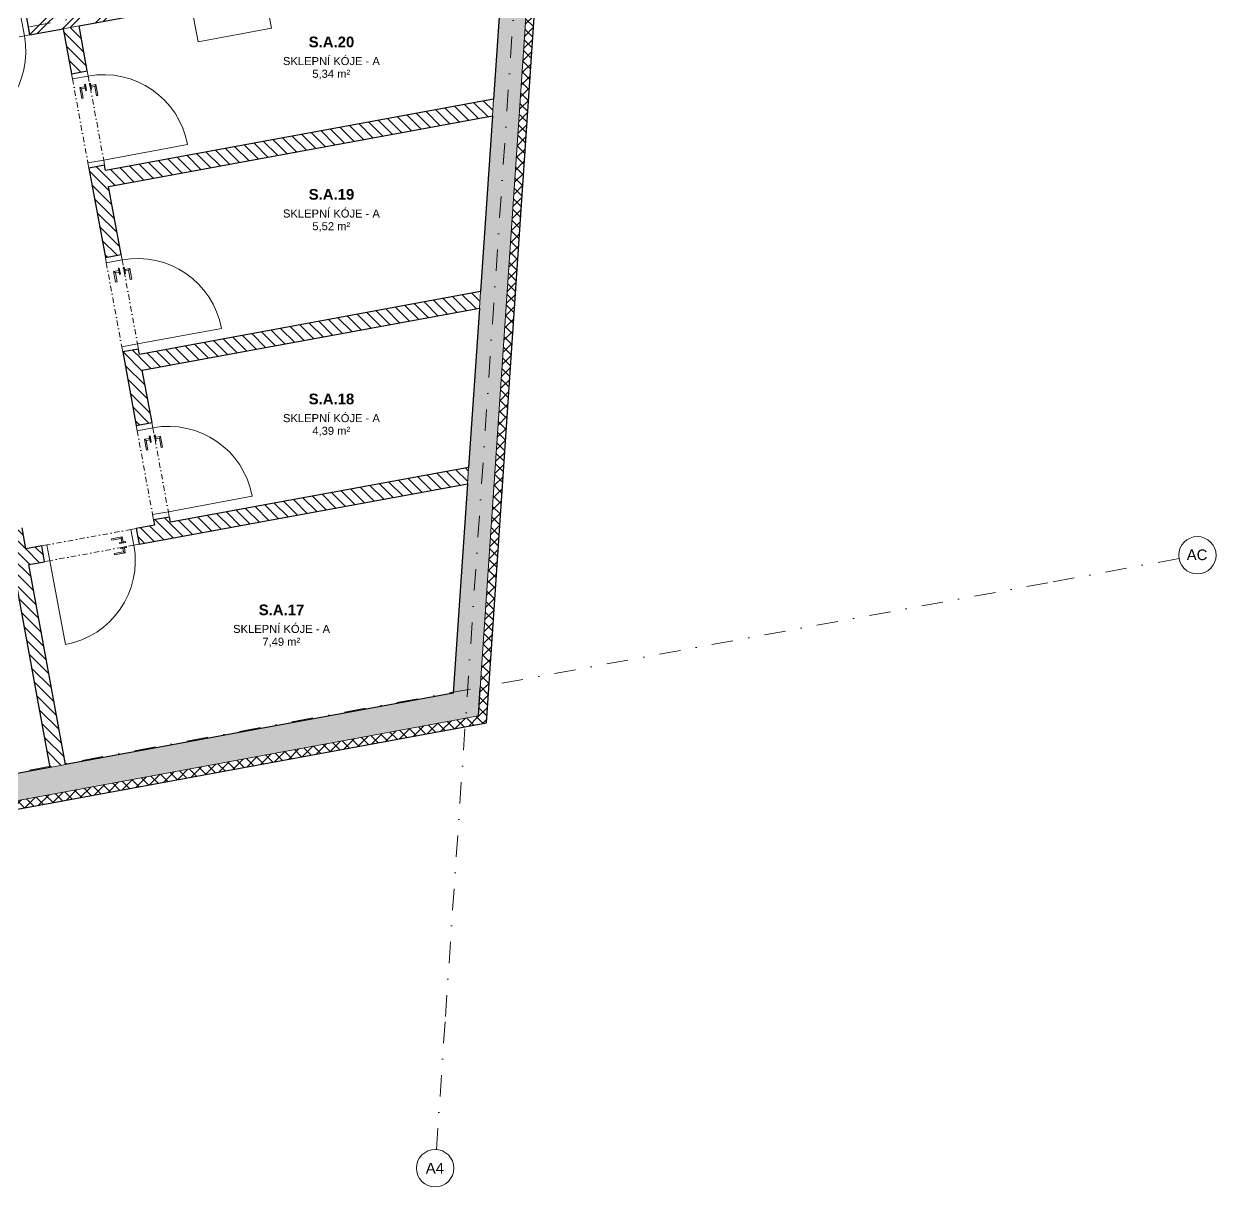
# Model space of a CAD drawing. Header units: millimetres. Extents: x -257414 to 61410, y -2356 to 77022.
# Drawn here: x -83864 to -72666, y 1605 to 12512 of the extents above; entities that cross this region are included whole.
import ezdxf

# ---------------------------------------------------------------- set-up
doc = ezdxf.new("R2010")
doc.units = ezdxf.units.MM
doc.linetypes.add('HA_DashDot_10mm-S3mm', pattern=[500, 200, -150, 0, -150])
doc.linetypes.add('HA_DashDot_2_2mm-S0_6mm', pattern=[110, 50, -30, 0, -30])
for name, color, linetype, lineweight in [('-UNDERLAY_A-AREA-____-IDEN', 9, 'Continuous', 9), ('-UNDERLAY_A-DOOR-____-OTLN', 9, 'Continuous', 9), ('-UNDERLAY_A-DOOR-FRAM-MCUT', 9, 'Continuous', 9), ('-UNDERLAY_A-GENM-____-OTLN', 9, 'Continuous', 9), ('-UNDERLAY_A-WALL-____-MCUT', 9, 'Continuous', 9), ('-UNDERLAY_A-WALL-____-PATT', 9, 'Continuous', 25), ('-UNDERLAY_I-WALL-____-MCUT', 9, 'Continuous', 25), ('-UNDERLAY_S-GRID-____-IDEN', 9, 'Continuous', 9), ('-UNDERLAY_S-GRID-____-OTLN', 9, 'Continuous', 5), ('A-DOOR-____-MCUT', 9, 'HA_DashDot_2_2mm-S0_6mm', 9), ('A-DOOR-____-OTLN', 9, 'Continuous', 9)]:
    doc.layers.add(name, color=color, linetype=linetype, lineweight=lineweight)
doc.styles.add('Arial_1', font='arial.ttf', dxfattribs={"height": 100})
doc.styles.add('Arial_2', font='arial.ttf', dxfattribs={"height": 75})
doc.styles.add('Arial_B', font='arialbd.ttf', dxfattribs={"height": 100})
pattern_1 = [(45, (39655.53, 4369.22), (0, 106.06602), [75, -75]), (135, (39655.53, 4425.29), (-106.06602, 7e-15), [75, -75])]
pattern_2 = [(135, (39655.53, 4369.22), (-53.033, -53.033), [])]
pattern_3 = [(45, (39655.53, 4369.22), (-53.033, 53.033), []), (135, (39655.53, 4369.22), (-53.033, -53.033), [])]

# ---------------------------------------------------------------- blocks, each defined once
blk = doc.blocks.new('HA_GM_Shaft_Rectangle _1_ - Default-1406569-1PP')
at = {"layer": '-UNDERLAY_A-GENM-____-OTLN'}
for p, q in [((0, -300), (0, 0)), ((0, 0), (700, 0)), ((700, 0), (700, -300)), ((700, -300), (0, -300))]:
    blk.add_line(p, q, dxfattribs=at)
blk = doc.blocks.new('HA_DR_Single_Swing_Solid - In_800x1970_SKLEP-1384679-1PP')
at = {"layer": '-UNDERLAY_A-DOOR-FRAM-MCUT'}
for p, q in [((-450, 100), (-400, 100)), ((-400, 100), (-400, -100)), ((400, 100), (450, 100)), ((400, -100), (400, 100)), ((-400, -100), (-450, -100)), ((450, -100), (400, -100))]:
    blk.add_line(p, q, dxfattribs=at)
at = {"layer": 'A-DOOR-____-MCUT'}
for p, q in [((-400, 100), (400, 100)), ((-400, -100), (400, -100))]:
    blk.add_line(p, q, dxfattribs=at)
at = {"layer": 'A-DOOR-____-OTLN', "lineweight": 5}
blk.add_line((400, 900), (400, 100), dxfattribs=at)
at = {"layer": 'A-DOOR-____-OTLN'}
for p, q in [((-308, 157), (-308, 108)), ((-205, 157), (-308, 157)), ((-293, 108), (-293, 143)), ((-293, 143), (-205, 143)), ((-205, 157), (-205, 143)), ((-330, 108), (-270, 108)), ((-330, 108), (-330, 100)), ((-270, 100), (-330, 100)), ((-330, 60), (-270, 60)), ((-330, 60), (-330, 52)), ((-270, 52), (-330, 52)), ((-308, 52), (-308, 3)), ((-308, 3), (-205, 3)), ((-293, 17), (-293, 52)), ((-205, 17), (-293, 17)), ((-270, 100), (-270, 108)), ((-270, 52), (-270, 60)), ((-205, 17), (-205, 3))]:
    blk.add_line(p, q, dxfattribs=at)
at = {"layer": 'A-DOOR-____-OTLN', "lineweight": 5}
blk.add_arc((400, 100), 800, 90, 180, dxfattribs=at)
at = {"layer": 'A-DOOR-____-OTLN'}
for points in [[(-293, 143), (-293, 143), (-293, 143), (-293, 143), (-293, 143), (-294, 144), (-294, 144), (-295, 145), (-295, 145), (-296, 146), (-297, 147), (-297, 147), (-298, 148), (-298, 148), (-299, 149), (-299, 149), (-300, 150), (-300, 150), (-300, 150), (-301, 151), (-301, 151), (-302, 152), (-302, 152), (-303, 153), (-303, 153), (-304, 154), (-304, 154), (-305, 155), (-305, 155), (-306, 156), (-306, 156), (-307, 157), (-307, 157), (-307, 157), (-308, 157), (-308, 157)], [(-308, 3), (-308, 3), (-307, 3), (-307, 3), (-307, 3), (-306, 4), (-306, 4), (-305, 5), (-305, 5), (-304, 6), (-303, 7), (-303, 7), (-302, 8), (-302, 8), (-301, 9), (-301, 9), (-300, 10), (-300, 10), (-300, 10), (-299, 11), (-299, 11), (-298, 12), (-298, 12), (-297, 13), (-297, 13), (-296, 14), (-296, 14), (-295, 15), (-295, 15), (-294, 16), (-294, 16), (-293, 17), (-293, 17), (-293, 17), (-293, 17), (-293, 17)]]:
    blk.add_open_spline(points, degree=3, knots=[0, 0, 0, 0, 0.083333, 0.125, 0.166667, 0.208333, 0.229167, 0.25, 0.291667, 0.333333, 0.354167, 0.375, 0.395833, 0.416667, 0.4375, 0.458333, 0.479167, 0.5, 0.520833, 0.541667, 0.5625, 0.583333, 0.604167, 0.625, 0.645833, 0.666667, 0.6875, 0.708333, 0.75, 0.770833, 0.791667, 0.833333, 0.875, 0.916667, 1, 1, 1, 1], dxfattribs=at)
blk = doc.blocks.new('HA_DR_Single_Swing_Solid - In_800x1970_SKLEP-1384801-1PP')
at = {"layer": '-UNDERLAY_A-DOOR-FRAM-MCUT'}
for p, q in [((-450, 75), (-400, 75)), ((-400, 75), (-400, -75)), ((400, 75), (450, 75)), ((400, -75), (400, 75)), ((-400, -75), (-450, -75)), ((450, -75), (400, -75))]:
    blk.add_line(p, q, dxfattribs=at)
at = {"layer": 'A-DOOR-____-MCUT'}
for p, q in [((-400, 75), (400, 75)), ((-400, -75), (400, -75))]:
    blk.add_line(p, q, dxfattribs=at)
at = {"layer": 'A-DOOR-____-OTLN', "lineweight": 5}
blk.add_line((400, 875), (400, 75), dxfattribs=at)
at = {"layer": 'A-DOOR-____-OTLN'}
for p, q in [((-308, 132), (-308, 83)), ((-205, 132), (-308, 132)), ((-293, 83), (-293, 118)), ((-293, 118), (-205, 118)), ((-205, 132), (-205, 118)), ((-330, 83), (-270, 83)), ((-330, 83), (-330, 75)), ((-270, 75), (-330, 75)), ((-330, 35), (-270, 35)), ((-330, 35), (-330, 27)), ((-270, 27), (-330, 27)), ((-308, 27), (-308, -22)), ((-293, -8), (-293, 27)), ((-270, 75), (-270, 83)), ((-270, 27), (-270, 35)), ((-308, -22), (-205, -22)), ((-205, -8), (-293, -8)), ((-205, -8), (-205, -22))]:
    blk.add_line(p, q, dxfattribs=at)
at = {"layer": 'A-DOOR-____-OTLN', "lineweight": 5}
blk.add_arc((400, 75), 800, 90, 180, dxfattribs=at)
at = {"layer": 'A-DOOR-____-OTLN'}
for points in [[(-293, 118), (-293, 118), (-293, 118), (-293, 118), (-293, 118), (-294, 119), (-294, 119), (-295, 120), (-295, 120), (-296, 121), (-297, 122), (-297, 122), (-298, 123), (-298, 123), (-299, 124), (-299, 124), (-300, 125), (-300, 125), (-300, 125), (-301, 126), (-301, 126), (-302, 127), (-302, 127), (-303, 128), (-303, 128), (-304, 129), (-304, 129), (-305, 130), (-305, 130), (-306, 131), (-306, 131), (-307, 132), (-307, 132), (-307, 132), (-308, 132), (-308, 132)], [(-308, -22), (-308, -22), (-307, -22), (-307, -22), (-307, -22), (-306, -21), (-306, -21), (-305, -20), (-305, -20), (-304, -19), (-303, -18), (-303, -18), (-302, -17), (-302, -17), (-301, -16), (-301, -16), (-300, -15), (-300, -15), (-300, -15), (-299, -14), (-299, -14), (-298, -13), (-298, -13), (-297, -12), (-297, -12), (-296, -11), (-296, -11), (-295, -10), (-295, -10), (-294, -9), (-294, -9), (-293, -8), (-293, -8), (-293, -8), (-293, -8), (-293, -8)]]:
    blk.add_open_spline(points, degree=3, knots=[0, 0, 0, 0, 0.083333, 0.125, 0.166667, 0.208333, 0.229167, 0.25, 0.291667, 0.333333, 0.354167, 0.375, 0.395833, 0.416667, 0.4375, 0.458333, 0.479167, 0.5, 0.520833, 0.541667, 0.5625, 0.583333, 0.604167, 0.625, 0.645833, 0.666667, 0.6875, 0.708333, 0.75, 0.770833, 0.791667, 0.833333, 0.875, 0.916667, 1, 1, 1, 1], dxfattribs=at)
blk = doc.blocks.new('Grid - Radius 3_5mm-353793-1PP')
at = {"layer": '-UNDERLAY_S-GRID-____-IDEN'}
blk.add_circle((0, 0), 3.5, dxfattribs=at)
blk = doc.blocks.new('A$C4e1402a9')
at = {"layer": '-UNDERLAY_A-WALL-____-PATT', "lineweight": 5}
h = blk.add_hatch(dxfattribs=at)
h.set_pattern_fill('FP_2', color=256, style=0, pattern_type=2)
h.set_pattern_definition(pattern_1)
h.paths.add_polyline_path([(60799, 8250), (61052, 8297), (61885, 20570), (61632, 20523), (60890, 9600)])
h = blk.add_hatch(dxfattribs=at)
h.set_pattern_fill('FP_15', color=256, style=0, pattern_type=2)
h.set_pattern_definition(pattern_3)
h.paths.add_polyline_path([(61029, 7957), (61110, 7972), (61967, 20585), (61885, 20570), (61035, 8039)])
h = blk.add_hatch(dxfattribs=at)
h.set_pattern_fill('FP_1', color=256, style=0, pattern_type=2)
h.set_pattern_definition([(45, (39655.53, 4369.22), (-125.7236, 125.7236), []), (45, (39655.53, 4559.72), (-125.7236, 125.7236), [])])
h.paths.add_polyline_path([(46396, 12498), (50207, 13200), (50170, 13396), (46359, 12695)])
h.paths.add_polyline_path([(51092, 13363), (55945, 14256), (55909, 14452), (51056, 13559)])
h.paths.add_polyline_path([(56830, 14419), (61273, 15236), (61287, 15442), (56794, 14615), (56828, 14434)])
h = blk.add_hatch(dxfattribs=at)
h.set_pattern_fill('FP_3', color=256, style=0, pattern_type=2)
h.set_pattern_definition(pattern_2)
h.paths.add_polyline_path([(58001, 9825), (58149, 9852), (58140, 9901), (57992, 9874)])
h.paths.add_polyline_path([(57829, 10759), (57977, 10786), (57850, 11474), (57703, 11447)])
h.paths.add_polyline_path([(57540, 12332), (57687, 12360), (57533, 13196), (57386, 13168), (57519, 12444)])
h.paths.add_polyline_path([(57223, 14054), (57370, 14081), (57293, 14504), (57145, 14476), (57205, 14149)])
h = blk.add_hatch(dxfattribs=at)
h.set_pattern_fill('FP_3', color=256, style=0, pattern_type=2)
h.set_pattern_definition(pattern_2)
h.paths.add_polyline_path([(57021, 7555), (57168, 7582), (56760, 9800), (56613, 9772), (56644, 9600)])
h.paths.add_polyline_path([(56450, 10658), (56597, 10685), (56281, 12406), (56133, 12379), (56435, 10738)])
h.paths.add_polyline_path([(55970, 13264), (56118, 13291), (55940, 14255), (55793, 14228), (55807, 14149)])
h = blk.add_hatch(dxfattribs=at)
h.set_pattern_fill('FP_3', color=256, style=0, pattern_type=2)
h.set_pattern_definition(pattern_2)
h.paths.add_polyline_path([(57570, 12999), (61166, 13661), (61176, 13815), (57542, 13146), (57567, 13012)])
h = blk.add_hatch(dxfattribs=at)
h.set_pattern_fill('FP_3', color=256, style=0, pattern_type=2)
h.set_pattern_definition(pattern_2)
h.paths.add_polyline_path([(57886, 11278), (61044, 11859), (61054, 12013), (57859, 11425)])
h = blk.add_hatch(dxfattribs=at)
h.set_pattern_fill('FP_3', color=256, style=0, pattern_type=2)
h.set_pattern_definition(pattern_2)
h.paths.add_polyline_path([(56824, 9455), (56971, 9482), (56944, 9630), (56796, 9603), (56797, 9600)])
h.paths.add_polyline_path([(57856, 9645), (60932, 10211), (60942, 10366), (57829, 9793)])
h = blk.add_hatch(dxfattribs=at)
h.set_pattern_fill('FP_2', color=256, style=0, pattern_type=2)
h.set_pattern_definition(pattern_1)
h.paths.add_polyline_path([(39447, 4066), (61035, 8039), (61052, 8297), (39402, 4312)])
h = blk.add_hatch(dxfattribs=at)
h.set_pattern_fill('FP_15', color=256, style=0, pattern_type=2)
h.set_pattern_definition(pattern_3)
h.paths.add_polyline_path([(39383, 3973), (61029, 7957), (61035, 8039), (39368, 4052)])
at = {"layer": '-UNDERLAY_A-WALL-____-MCUT', "lineweight": 25}
for p, q in [((61110, 7972), (61972, 20667)), ((39383, 3973), (61110, 7972))]:
    blk.add_line(p, q, dxfattribs=at)
at = {"layer": '-UNDERLAY_A-WALL-____-MCUT'}
for p, q in [((61052, 8297), (61885, 20570)), ((57293, 14504), (57145, 14476)), ((61166, 13661), (61176, 13815)), ((61044, 11859), (61054, 12013)), ((60932, 10211), (60942, 10366)), ((39447, 4066), (61035, 8039)), ((57021, 7555), (57168, 7582))]:
    blk.add_line(p, q, dxfattribs=at)
at = {"layer": '-UNDERLAY_I-WALL-____-MCUT'}
for p, q in [((57293, 14504), (61273, 15236)), ((61273, 15236), (61176, 13815)), ((56794, 14615), (56830, 14419)), ((56830, 14419), (57145, 14476)), ((57145, 14476), (57223, 14054)), ((57370, 14081), (57293, 14504)), ((57223, 14054), (57370, 14081)), ((61176, 13815), (57542, 13146)), ((57570, 12999), (61166, 13661)), ((61166, 13661), (61054, 12013)), ((57533, 13196), (57386, 13168)), ((57386, 13168), (57540, 12332)), ((57542, 13146), (57533, 13196)), ((57687, 12360), (57570, 12999)), ((57540, 12332), (57687, 12360)), ((61054, 12013), (57859, 11425)), ((57886, 11278), (61044, 11859)), ((61044, 11859), (60942, 10366)), ((57850, 11474), (57703, 11447)), ((57703, 11447), (57829, 10759)), ((57859, 11425), (57850, 11474)), ((57977, 10786), (57886, 11278)), ((57829, 10759), (57977, 10786)), ((60942, 10366), (58149, 9852)), ((57856, 9645), (60932, 10211)), ((60932, 10211), (60799, 8250)), ((58140, 9901), (57992, 9874)), ((57992, 9874), (58001, 9825)), ((58149, 9852), (58140, 9901)), ((56613, 9772), (57021, 7555)), ((56796, 9603), (56760, 9800)), ((58001, 9825), (57829, 9793)), ((57829, 9793), (57856, 9645)), ((56944, 9630), (56796, 9603)), ((56971, 9482), (56944, 9630)), ((56824, 9455), (56971, 9482)), ((57168, 7582), (56824, 9455)), ((61035, 8039), (61052, 8297)), ((60799, 8250), (57168, 7582)), ((57021, 7555), (55688, 7309))]:
    blk.add_line(p, q, dxfattribs=at)
at = {"layer": '-UNDERLAY_S-GRID-____-OTLN', "linetype": 'HA_DashDot_10mm-S3mm', "lineweight": 9}
for p, q in [((60726, 5221), (61886, 22302)), ((66371, 16250), (35724, 10611)), ((67600, 9512), (66371, 9285)), ((66371, 9285), (36872, 3857)), ((60642, 3974), (60726, 5221))]:
    blk.add_line(p, q, dxfattribs=at)
at = {"layer": '-UNDERLAY_A-DOOR-____-OTLN'}
for name, p, rotation in [('HA_DR_Single_Swing_Solid - In_800x1970_SKLEP-1384679-1PP', (56370, 14435), 190.4270886610821), ('HA_DR_Single_Swing_Solid - In_800x1970_SKLEP-1384801-1PP', (57378, 13625), 280.4270886610821), ('HA_DR_Single_Swing_Solid - In_800x1970_SKLEP-1384801-1PP', (57695, 11903), 280.4270886610821), ('HA_DR_Single_Swing_Solid - In_800x1970_SKLEP-1384801-1PP', (57984, 10330), 280.4270886610821), ('HA_DR_Single_Swing_Solid - In_800x1970_SKLEP-1384801-1PP', (57400, 9638), 190.4270886610822)]:
    blk.add_blockref(name, p, dxfattribs=dict(at, rotation=rotation))
at = {"layer": '-UNDERLAY_A-GENM-____-OTLN', "rotation": 10.42708866108199}
blk.add_blockref('HA_GM_Shaft_Rectangle _1_ - Default-1406569-1PP', (58354, 14648), dxfattribs=at)
at = {"layer": '-UNDERLAY_S-GRID-____-IDEN'}
for p, xscale, yscale, zscale, rotation in [((67772, 9543), 49.99999999999997, 49.99999999999997, 49.99999999999997, 100.4270886610821), ((60630, 3800), 49.99999999999998, 49.99999999999998, 49.99999999999998, 356.1171574003678)]:
    blk.add_blockref('Grid - Radius 3_5mm-353793-1PP', p, dxfattribs=dict(at, xscale=xscale, yscale=yscale, zscale=zscale, rotation=rotation))
at = {"layer": '-UNDERLAY_A-AREA-____-IDEN', "lineweight": 5, "attachment_point": 1}
for s, insert, char_height, width, style in [('S.A.20', (59445, 14402), 100, 529.11, 'Arial_B'), ('SKLEPNÍ KÓJE - A', (59204, 14210), 75, 1106.33, 'Arial_2'), ('5,34 m²', (59479, 14091), 75, 440.93, 'Arial_2'), ('S.A.19', (59445, 12974), 100, 529.11, 'Arial_B'), ('SKLEPNÍ KÓJE - A', (59204, 12782), 75, 1106.33, 'Arial_2'), ('5,52 m²', (59479, 12663), 75, 440.93, 'Arial_2'), ('S.A.18', (59445, 11057), 100, 529.11, 'Arial_B'), ('SKLEPNÍ KÓJE - A', (59204, 10865), 75, 1106.33, 'Arial_2'), ('4,39 m²', (59479, 10746), 75, 440.93, 'Arial_2'), ('S.A.17', (58977, 9081), 100, 529.11, 'Arial_B'), ('SKLEPNÍ KÓJE - A', (58737, 8890), 75, 1106.33, 'Arial_2'), ('7,49 m²', (59011, 8770), 75, 440.93, 'Arial_2')]:
    blk.add_mtext(s, dxfattribs=dict(at, insert=insert, char_height=char_height, width=width, style=style))
at = {"layer": '-UNDERLAY_S-GRID-____-IDEN', "lineweight": 5, "char_height": 100, "attachment_point": 1, "style": 'Arial_1'}
for s, insert, width in [('AC', (67672, 9597), 240.51), ('A4', (60542, 3850), 212.45)]:
    blk.add_mtext(s, dxfattribs=dict(at, insert=insert, width=width))

msp = doc.modelspace()

# ---------------------------------------------------------------- block references
at = {"color": 252}
msp.add_blockref('A$C4e1402a9', (-140641, -2009), dxfattribs=at)

doc.saveas('drawing.dxf')
